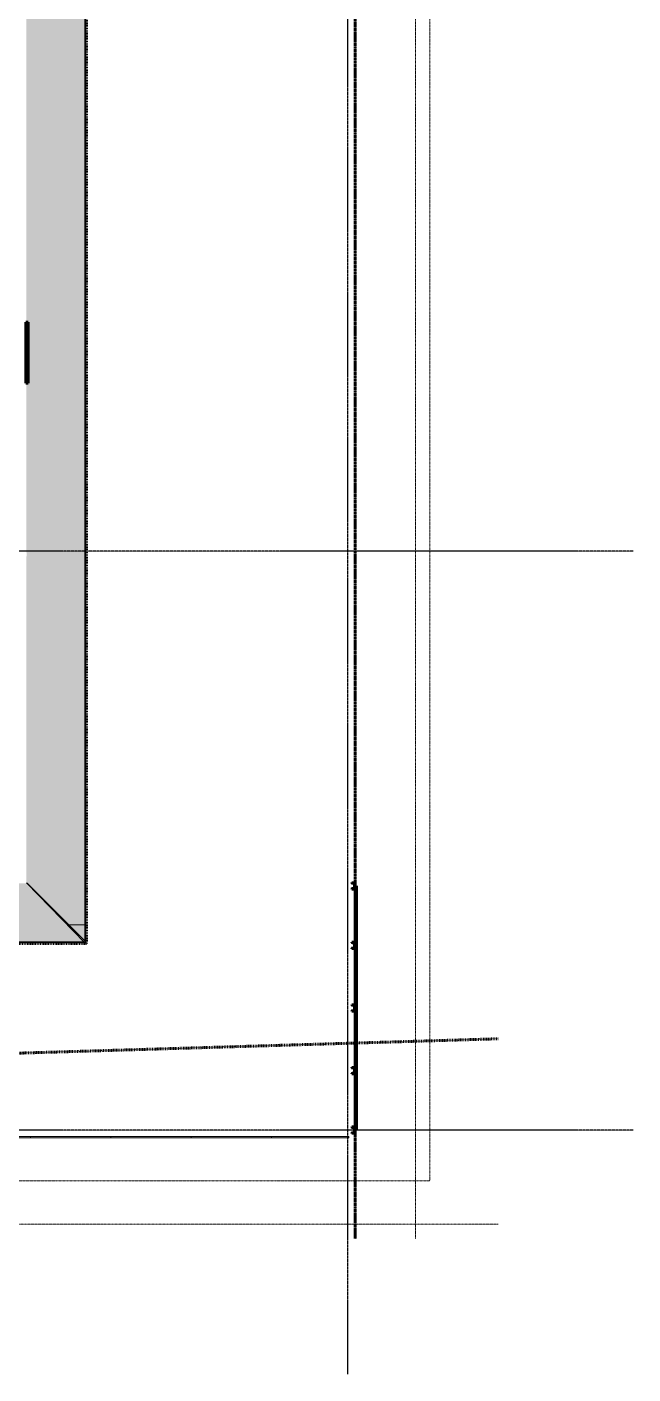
# Model space of a CAD drawing. Header units: inches. Extents: x -4110 to -1807, y 9775 to 11251.
# Drawn here: x -2096 to -1807, y 9775 to 10417 of the extents above; entities that cross this region are included whole.
import ezdxf

# ---------------------------------------------------------------- set-up
doc = ezdxf.new("R2010")
doc.units = ezdxf.units.IN
doc.header["$MEASUREMENT"] = 0
for name, pattern in [('Aligning Line 1_8_', [0.25, 0.125, -0.125]), ('Aligning Line 1_8__2_', [0.25, 0.125, -0.125]), ('Dash 1_16_', [0.125, 0.0625, -0.0625]), ('Double Dash 3_8_', [1, 0.375, -0.125, 0.125, -0.125, 0.125, -0.125]), ('Grid Line 1_2_', [0.875, 0.5, -0.125, 0.125, -0.125])]:
    doc.linetypes.add(name, pattern=pattern)
for name, color, linetype, lineweight in [('0-1', 7, 'Continuous', 5), ('0-3', 10, 'Continuous', 18), ('0-4', 250, 'Double Dash 3_8_', 60), ('A-CLNG-1', 10, 'Continuous', 18), ('A-CLNG-PATT-1', 252, 'Continuous', 18), ('A-GENM-1', 27, 'Continuous', 9), ('A-GENM-2', 253, 'Continuous', 9), ('A-GENM-3', 250, 'Continuous', 60), ('A-GENM-4', 7, 'Continuous', 9), ('A-GLAZ-1', 10, 'Continuous', 18), ('A-GLAZ-6', 251, 'Continuous', 9), ('A-GLAZ-CURT-1', 35, 'Continuous', 9), ('A-GLAZ-CURT-2', 7, 'Continuous', 9), ('A-GLAZ-CURT-3', 250, 'Continuous', 60), ('A-GLAZ-CWMG-1', 7, 'Continuous', 9), ('A-GLAZ-CWMG-2', 250, 'Continuous', 60), ('A-WALL-1', 8, 'Continuous', 5), ('A-WALL-6', 10, 'Continuous', 18), ('C-PROP-LINE-1', 250, 'Double Dash 3_8_', 60), ('C-PROP-LINE-2', 250, 'Dash 1_16_', 60), ('G-ANNO-SYMB', 111, 'Aligning Line 1_8_', 9), ('G-ANNO-SYMB-1', 147, 'Aligning Line 1_8_', 9), ('G-ANNO-SYMB-2', 147, 'Aligning Line 1_8__2_', 9), ('S-GRID-1', 1, 'Grid Line 1_2_', 30)]:
    doc.layers.add(name, color=color, linetype=linetype, lineweight=lineweight)

# ---------------------------------------------------------------- blocks, each defined once
blk = doc.blocks.new('CTR - 1st Phase - Unit Layouts_rvt-1-ENLARGED RCP - 1ST FLOOR PLAN - WEST')
at = {"layer": 'G-ANNO-SYMB-1'}
blk.add_line((-1871.59, 9846.28), (-4009.53, 9846.28), dxfattribs=at)
blk = doc.blocks.new('Window-Double_Hung-Marvin-Essential - ESDH3066 - 2nd Floor-3357213-ENLARGED RCP - 1ST FLOOR PLAN - WEST')
at = {"layer": 'A-GLAZ-1'}
for p, q in [((17.75, -4.25), (17.75, -4.19)), ((17.75, -4.25), (20.21, -4.25)), ((20.21, -4.25), (20.21, -4.19))]:
    blk.add_line(p, q, dxfattribs=at)
blk = doc.blocks.new('V-Series_EWC4_SPVU_RFA_2015 - 1ST FLOOR-2484708-ENLARGED RCP - 1ST FLOOR PLAN - WEST')
at = {"layer": 'A-GENM-1'}
blk.add_hatch(color=256, dxfattribs=at).paths.add_polyline_path([(-3832.07, 10714.69), (-3832.07, 10743.69), (-3832.82, 10743.69), (-3832.82, 10714.69)], flags=0)
at = {"layer": 'A-GENM-2'}
blk.add_hatch(color=256, dxfattribs=at).paths.add_polyline_path([(-3823.2, 10715.25), (-3802.39, 10715.25), (-3802.39, 10743.13), (-3823.2, 10743.13), (-3823.2, 10742.8)], flags=0)
at = {"layer": 'A-GENM-3'}
for p, q in [((-3832.82, 10714.69), (-3832.82, 10743.69)), ((-3832.82, 10743.69), (-3831.82, 10743.69)), ((-3831.82, 10743.69), (-3831.82, 10714.69)), ((-3831.82, 10714.69), (-3832.82, 10714.69))]:
    blk.add_line(p, q, dxfattribs=at)
at = {"layer": 'A-GENM-4'}
for p, q in [((-3823.2, 10743.13), (-3802.39, 10743.13)), ((-3809.39, 10718.19), (-3809.39, 10740.19)), ((-3809.39, 10740.19), (-3803.39, 10740.19)), ((-3803.39, 10740.19), (-3803.39, 10718.19)), ((-3802.39, 10715.25), (-3802.39, 10743.13)), ((-3823.2, 10715.25), (-3802.39, 10715.25)), ((-3803.39, 10718.19), (-3809.39, 10718.19))]:
    blk.add_line(p, q, dxfattribs=at)
blk = doc.blocks.new('Horizontal_Siding - Horizontal_Siding-2907272-ENLARGED RCP - 1ST FLOOR PLAN - WEST')
at = {"layer": 'A-GLAZ-CURT-1'}
blk.add_hatch(color=256, dxfattribs=at).paths.add_polyline_path([(-18.42, 2.25), (-18.42, 1.5), (18.42, 1.5), (18.42, 2.25)], flags=0)
at = {"layer": 'A-GLAZ-CURT-2'}
for p, q in [((18.42, 2.25), (-18.42, 2.25)), ((-18.42, 2.25), (-18.42, 1.5)), ((-18.42, 1.5), (18.42, 1.5)), ((18.42, 2.25), (18.42, 1.5))]:
    blk.add_line(p, q, dxfattribs=at)
blk = doc.blocks.new('Horizontal_Siding - Horizontal_Siding-2907273-ENLARGED RCP - 1ST FLOOR PLAN - WEST')
at = {"layer": 'A-GLAZ-CURT-1'}
blk.add_hatch(color=256, dxfattribs=at).paths.add_polyline_path([(19.17, 2.25), (-19.17, 2.25), (-19.17, 1.5), (19.17, 1.5)], flags=0)
at = {"layer": 'A-GLAZ-CURT-2'}
for p, q in [((19.17, 2.25), (-19.17, 2.25)), ((-19.17, 2.25), (-19.17, 1.5)), ((-19.17, 1.5), (19.17, 1.5)), ((19.17, 2.25), (19.17, 1.5))]:
    blk.add_line(p, q, dxfattribs=at)
blk = doc.blocks.new('Perforated Panel at Magic-Pak - hvac panel - 2nd floor 2-2702972-ENLARGED RCP - 1ST FLOOR PLAN - WEST')
at = {"layer": 'A-GLAZ-6'}
h = blk.add_hatch(dxfattribs=at)
h.set_pattern_fill('FP_12', color=256, style=0, pattern_type=2)
h.set_pattern_definition([(0, (0, -4.156), (1, 1), [0.5, -1.5]), (90, (0.25, -4.406), (-1, 1), [0.5, -1.5])])
h.paths.add_polyline_path([(-19.01, -4.19), (19.01, -4.19), (19.01, -4.12), (-19.01, -4.12)], flags=0)
at = {"layer": 'A-GLAZ-1'}
for p, q in [((-19.01, -4.19), (-19.01, -4.12)), ((-19.01, -4.12), (19.01, -4.12)), ((-19.01, -4.19), (19.01, -4.19)), ((19.01, -4.19), (19.01, -4.12))]:
    blk.add_line(p, q, dxfattribs=at)
blk = doc.blocks.new('Horizontal_Siding - Horizontal_Siding-2867636-ENLARGED RCP - 1ST FLOOR PLAN - WEST')
at = {"layer": 'A-GLAZ-CURT-1'}
blk.add_hatch(color=256, dxfattribs=at).paths.add_polyline_path([(-14.18, -1.5), (-14.18, -2.25), (14.18, -2.25), (14.18, -1.5)], flags=0)
at = {"layer": 'A-GLAZ-CURT-3'}
for p, q in [((-14.18, -1.5), (14.18, -1.5)), ((-14.18, -2.25), (-14.18, -1.5)), ((14.18, -2.25), (-14.18, -2.25)), ((14.18, -1.5), (14.18, -2.25))]:
    blk.add_line(p, q, dxfattribs=at)
blk = doc.blocks.new('Horizontal_Siding - Horizontal_Siding-2867637-ENLARGED RCP - 1ST FLOOR PLAN - WEST')
at = {"layer": 'A-GLAZ-CURT-1'}
blk.add_hatch(color=256, dxfattribs=at).paths.add_polyline_path([(-14.92, -2.25), (14.92, -2.25), (14.92, -1.5), (-14.92, -1.5)], flags=0)
at = {"layer": 'A-GLAZ-CURT-3'}
for p, q in [((-14.92, -1.5), (14.92, -1.5)), ((-14.92, -2.25), (-14.92, -1.5)), ((14.92, -2.25), (-14.92, -2.25)), ((14.92, -1.5), (14.92, -2.25))]:
    blk.add_line(p, q, dxfattribs=at)
blk = doc.blocks.new('Rectangular Mullion - RAILING POST-V26-ENLARGED RCP - 1ST FLOOR PLAN - WEST')
at = {"layer": 'A-GLAZ-CWMG-1'}
blk.add_hatch(color=256, dxfattribs=at).paths.add_polyline_path([(-1.5, 0.21), (-1.5, 1.5), (1.5, 1.5), (1.5, 0), (1.35, 0.06), (1.29, 0.21), (1.22, 1.18), (-1.22, 1.18), (-1.29, 0.21), (-1.35, 0.06), (-1.5, 0)], flags=0)
at = {"layer": 'A-GLAZ-CWMG-2'}
for p, q in [((-1.5, 1.5), (-1.5, 0)), ((1.5, 1.5), (-1.5, 1.5)), ((-1.29, 0.21), (-1.22, 1.18)), ((-1.22, 1.18), (1.22, 1.18)), ((1.22, 1.18), (1.29, 0.21)), ((1.5, 0), (1.5, 1.5))]:
    blk.add_line(p, q, dxfattribs=at)
for centre, radius, start, end in [((-1.5, 0.21), 0.21, 270, 0.52804), ((1.5, 0.21), 0.211, 179.47196, 270)]:
    blk.add_arc(centre, radius, start, end, dxfattribs=at)
blk = doc.blocks.new('Rectangular Mullion - RAILING POST-V27-ENLARGED RCP - 1ST FLOOR PLAN - WEST')
at = {"layer": 'A-GLAZ-CWMG-1'}
blk.add_hatch(color=256, dxfattribs=at).paths.add_polyline_path([(-3, 0), (-3, 1.5), (0, 1.5), (0, 0), (-0.15, 0.06), (-0.21, 0.21), (-0.28, 1.18), (-2.72, 1.18), (-2.79, 0.21), (-2.85, 0.06)], flags=0)
at = {"layer": 'A-GLAZ-CWMG-2'}
for p, q in [((-3, 1.5), (-3, 0)), ((0, 1.5), (-3, 1.5)), ((-2.79, 0.21), (-2.72, 1.18)), ((-2.72, 1.18), (-0.28, 1.18)), ((-0.28, 1.18), (-0.21, 0.21)), ((0, 0), (0, 1.5))]:
    blk.add_line(p, q, dxfattribs=at)
for centre, start, end in [((-3, 0.21), 270, 0.52804), ((0, 0.21), 179.47196, 270)]:
    blk.add_arc(centre, 0.21, start, end, dxfattribs=at)
blk = doc.blocks.new('Rectangular Mullion - RAILING POST-V28-ENLARGED RCP - 1ST FLOOR PLAN - WEST')
at = {"layer": 'A-GLAZ-CWMG-1'}
blk.add_hatch(color=256, dxfattribs=at).paths.add_polyline_path([(0, 0.21), (0, 1.5), (-3, 1.5), (-3, 0), (-2.85, 0.06), (-2.79, 0.21), (-2.72, 1.18), (-0.28, 1.18), (-0.21, 0.21), (-0.15, 0.06), (0, 0)], flags=0)
at = {"layer": 'A-GLAZ-CWMG-2'}
for p, q in [((-3, 1.5), (0, 1.5)), ((-3, 0), (-3, 1.5)), ((-2.72, 1.18), (-2.79, 0.21)), ((-0.28, 1.18), (-2.72, 1.18)), ((-0.21, 0.21), (-0.28, 1.18)), ((0, 1.5), (0, 0))]:
    blk.add_line(p, q, dxfattribs=at)
for centre, start, end in [((-3, 0.21), 270, 0.52804), ((0, 0.21), 179.47196, 270)]:
    blk.add_arc(centre, 0.211, start, end, dxfattribs=at)
blk = doc.blocks.new('Window-Double_Hung-Marvin-Essential - ESDH3066 - 2nd Floor-3357214-ENLARGED RCP - 1ST FLOOR PLAN - WEST')
at = {"layer": 'A-GLAZ-1'}
for p, q in [((20.21, 4.25), (17.75, 4.25)), ((17.75, 4.19), (17.75, 4.25)), ((20.21, 4.19), (20.21, 4.25))]:
    blk.add_line(p, q, dxfattribs=at)
blk = doc.blocks.new('Family - ___-2657144-ENLARGED RCP - 1ST FLOOR PLAN - WEST')
at = {"layer": 'C-PROP-LINE-1'}
blk.add_line((-1939.77, 11153.47), (-1939.77, 9839.33), dxfattribs=at)
blk = doc.blocks.new('Family - ___-2835860-ENLARGED RCP - 1ST FLOOR PLAN - WEST')
at = {"layer": 'C-PROP-LINE-2'}
for q in [(-2067.92, 10851.39), (-2522.54, 9980.19)]:
    blk.add_line((-2067.92, 9980.19), q, dxfattribs=at)
blk = doc.blocks.new('Family - ___-2835932-ENLARGED RCP - 1ST FLOOR PLAN - WEST')
at = {"layer": 'C-PROP-LINE-2'}
for q in [(-2067.92, 10851.39), (-3860.72, 9980.19)]:
    blk.add_line((-2067.92, 9980.19), q, dxfattribs=at)
blk = doc.blocks.new('Family - ___-2855424-ENLARGED RCP - 1ST FLOOR PLAN - WEST')
at = {"layer": 'C-PROP-LINE-2'}
blk.add_line((-3987.11, 9871.38), (-1871.59, 9934.71), dxfattribs=at)
blk = doc.blocks.new('CTR - 1st Phase - Shell_rvt-1-ENLARGED RCP - 1ST FLOOR PLAN - WEST')
at = {"layer": 'A-CLNG-PATT-1'}
h = blk.add_hatch(dxfattribs=at)
h.set_pattern_fill('FP_10', color=256, style=0, pattern_type=2)
h.set_pattern_definition([(90, (-2963.524, 11049.389), (4, -2e-16), []), (0, (-2963.524, 11049.389), (8, -8), [4, -28]), (0, (-2959.524, 11065.389), (8, -8), [4, -28])])
h.paths.add_polyline_path([(-3859.97, 9980.44), (-3859.49, 9980.94), (-3859.72, 9980.94), (-3851.85, 9988.78), (-3832.07, 10009.09), (-3832.07, 10164.39), (-3832.14, 10164.39), (-3832.14, 10166.26), (-3832.07, 10166.26), (-3832.07, 10166.64), (-3832.23, 10166.64), (-3832.23, 10204.14), (-3832.07, 10204.14), (-3832.07, 10359.15), (-3832.82, 10359.15), (-3832.82, 10388.15), (-3832.07, 10388.15), (-3832.07, 10473.14), (-3832.14, 10473.14), (-3832.14, 10475.01), (-3832.07, 10475.01), (-3832.07, 10626.74), (-3832.14, 10626.74), (-3832.14, 10628.61), (-3832.07, 10628.61), (-3832.07, 10714.69), (-3832.82, 10714.69), (-3832.82, 10743.69), (-3832.07, 10743.69), (-3832.07, 10932.69), (-3832.82, 10932.69), (-3832.82, 10961.69), (-3832.07, 10961.69), (-3832.07, 10973.04), (-3832.23, 10973.04), (-3832.23, 10980.79), (-3858.7, 10980.79), (-3858.7, 10984.31), (-3832.23, 10984.31), (-3832.23, 11010.54), (-3832.07, 11010.54), (-3832.07, 11010.91), (-3832.14, 11010.91), (-3832.14, 11012.79), (-3832.07, 11012.79), (-3832.07, 11153.47), (-3859.97, 11153.47), (-3859.97, 11013.86), (-3833.89, 11013.86), (-3833.89, 11013.11), (-3859.97, 11013.11), (-3859.97, 10217.44), (-3833.32, 10217.44), (-3833.32, 10216.69), (-3859.97, 10216.69), (-3859.97, 9980.69)], flags=0)
h.paths.add_polyline_path([(-2068.67, 9980.44), (-2068.67, 9980.94), (-2069.16, 9980.94)], flags=0)
h.paths.add_polyline_path([(-2068.67, 9981.19), (-2068.67, 10851.14), (-2069.16, 10850.64), (-2068.92, 10850.64), (-2076.8, 10842.8), (-2095.87, 10823.21), (-2096.2, 10822.74), (-2096.33, 10822.74), (-2096.57, 10822.49), (-2096.57, 10667.01), (-2096.51, 10667.01), (-2096.51, 10665.14), (-2096.57, 10665.14), (-2096.57, 10584.29), (-2095.82, 10584.29), (-2095.82, 10555.29), (-2096.57, 10555.29), (-2096.57, 10276.29), (-2095.82, 10276.29), (-2095.82, 10247.29), (-2096.57, 10247.29), (-2096.57, 10166.61), (-2096.51, 10166.61), (-2096.51, 10164.74), (-2096.57, 10164.74), (-2096.57, 10009.09), (-2096.33, 10008.84), (-2096.2, 10008.84), (-2076.42, 9989.06), (-2070.39, 9982.94)], flags=0)
h = blk.add_hatch(dxfattribs=at)
h.set_pattern_fill('FP_13', color=256, style=0, pattern_type=2)
h.set_pattern_definition([(180, (-1924.063, 10432.851), (5e-16, 4), []), (90, (-1924.063, 10432.851), (8, 8), [4, -28]), (90, (-1940.063, 10436.851), (8, 8), [4, -28])])
h.paths.add_polyline_path([(-3859.72, 9980.94), (-3147.37, 9980.94), (-3147.37, 10001.44), (-3126.87, 10001.44), (-3126.87, 9980.94), (-2945.77, 9980.94), (-2945.77, 10001.44), (-2925.27, 10001.44), (-2925.27, 9980.94), (-2768.77, 9980.94), (-2768.77, 10001.44), (-2748.27, 10001.44), (-2748.27, 9980.94), (-2699.75, 9980.94), (-2699.75, 10008.84), (-2720.56, 10008.84), (-2720.56, 10008.09), (-2749.56, 10008.09), (-2749.56, 10008.84), (-2830.52, 10008.84), (-2830.52, 10008.78), (-2832.4, 10008.78), (-2832.4, 10008.84), (-2866.52, 10008.84), (-2866.52, 10008.78), (-2868.4, 10008.78), (-2868.4, 10008.84), (-2868.77, 10008.84), (-2868.77, 10008.68), (-2906.27, 10008.68), (-2906.27, 10008.84), (-2964.77, 10008.84), (-2964.77, 10008.68), (-3002.27, 10008.68), (-3002.27, 10008.84), (-3002.65, 10008.84), (-3002.65, 10008.78), (-3004.52, 10008.78), (-3004.52, 10008.84), (-3100.56, 10008.84), (-3100.56, 10008.09), (-3129.56, 10008.09), (-3129.56, 10008.84), (-3144.69, 10008.84), (-3144.69, 10008.09), (-3173.69, 10008.09), (-3173.69, 10008.84), (-3269.72, 10008.84), (-3269.72, 10008.78), (-3271.6, 10008.78), (-3271.6, 10008.84), (-3271.97, 10008.84), (-3271.97, 10008.68), (-3309.47, 10008.68), (-3309.47, 10008.84), (-3487.22, 10008.84), (-3487.22, 10008.09), (-3516.22, 10008.09), (-3516.22, 10008.84), (-3832.07, 10008.84), (-3841.37, 9999.54), (-3851.85, 9988.78), (-3857.97, 9982.68)], flags=0)
h.paths.add_polyline_path([(-2698, 9980.94), (-2637.67, 9980.94), (-2637.67, 10008.84), (-2698, 10008.84), (-2698, 10000.09)], flags=0)
h.paths.add_polyline_path([(-2752.52, 9980.94), (-2752.52, 9997.19), (-2764.52, 9997.19), (-2764.52, 9980.94)], flags=0)
h.paths.add_polyline_path([(-3131.12, 9980.94), (-3131.12, 9997.19), (-3143.12, 9997.19), (-3143.12, 9980.94), (-3136.94, 9980.94)], flags=0)
h.paths.add_polyline_path([(-2929.52, 9980.94), (-2929.52, 9997.19), (-2941.52, 9997.19), (-2941.52, 9980.94)], flags=0)
h.paths.add_polyline_path([(-2334.69, 9980.94), (-2068.3, 9980.94), (-2068.67, 9981.31), (-2068.67, 9981.19), (-2076.42, 9989.06), (-2096.2, 10008.84), (-2309.72, 10008.84), (-2309.72, 10008.78), (-2311.6, 10008.78), (-2311.6, 10008.84), (-2311.97, 10008.84), (-2311.97, 10008.68), (-2349.47, 10008.68), (-2349.47, 10008.84), (-2522.97, 10008.84), (-2522.97, 9980.94), (-2343.11, 9980.94)], flags=0)
h.paths.add_polyline_path([(-3444.12, 9995.64), (-3476.12, 9995.64), (-3476.12, 10008.64), (-3412.12, 10008.64), (-3412.12, 9995.64)], flags=0)
h.paths.add_polyline_path([(-2096.2, 10822.74), (-2095.87, 10823.21), (-2076.8, 10842.8), (-2068.92, 10850.64), (-2096.82, 10850.64), (-2096.82, 10823.99), (-2097.57, 10823.99), (-2097.57, 10822.74), (-2096.57, 10822.74)], flags=0)
h.paths.add_polyline_path([(-2887.07, 10822.74), (-2887.07, 10822.9), (-2849.57, 10822.9), (-2849.57, 10822.74), (-2849.2, 10822.74), (-2849.2, 10822.8), (-2847.32, 10822.8), (-2847.32, 10822.74), (-2751.29, 10822.74), (-2751.29, 10823.49), (-2722.29, 10823.49), (-2722.29, 10822.74), (-2707.16, 10822.74), (-2707.16, 10823.49), (-2678.16, 10823.49), (-2678.16, 10822.74), (-2582.12, 10822.74), (-2582.12, 10822.8), (-2580.25, 10822.8), (-2580.25, 10822.74), (-2579.87, 10822.74), (-2579.87, 10822.9), (-2542.37, 10822.9), (-2542.37, 10822.74), (-2349.47, 10822.74), (-2349.47, 10822.9), (-2311.97, 10822.9), (-2311.97, 10822.74), (-2311.6, 10822.74), (-2311.6, 10822.8), (-2309.72, 10822.8), (-2309.72, 10822.74), (-2097.89, 10822.76), (-2097.89, 10825.21), (-2098.86, 10825.28), (-2099.01, 10825.34), (-2099.07, 10825.49), (-2097.57, 10825.49), (-2097.57, 10850.64), (-3399.92, 10850.64), (-3399.92, 10822.74), (-3367.07, 10822.74), (-3367.07, 10822.9), (-3329.57, 10822.9), (-3329.57, 10822.74), (-3329.2, 10822.74), (-3329.2, 10822.8), (-3327.32, 10822.8), (-3327.32, 10822.74), (-3293.2, 10822.74), (-3293.2, 10822.8), (-3291.32, 10822.8), (-3291.32, 10822.74), (-3244.26, 10822.74), (-3244.26, 10823.49), (-3215.26, 10823.49), (-3215.26, 10822.74), (-3136.52, 10822.74), (-3136.52, 10822.8), (-3134.65, 10822.8), (-3134.65, 10822.74), (-3100.52, 10822.74), (-3100.52, 10822.8), (-3098.65, 10822.8), (-3098.65, 10822.74), (-3098.27, 10822.74), (-3098.27, 10822.9), (-3060.77, 10822.9), (-3060.77, 10822.74), (-3021.32, 10822.74), (-3021.32, 10823.49), (-2992.32, 10823.49), (-2992.32, 10822.74), (-2946.57, 10822.74)], flags=0)
h.paths.add_polyline_path([(-2068.67, 10850.26), (-2068.3, 10850.64), (-2068.67, 10850.64)], flags=0)
at = {"layer": 'A-WALL-1'}
h = blk.add_hatch(color=256, dxfattribs=at)
h.paths.add_polyline_path([(-2068.42, 9989.06), (-2068.42, 10243.18), (-2068.67, 10243.18), (-2068.67, 9989.06)], flags=0)
h.paths.add_polyline_path([(-2068.67, 10281.2), (-2068.42, 10281.2), (-2068.42, 10550.38), (-2068.67, 10550.38), (-2068.67, 10322.44)], flags=0)
h.paths.add_polyline_path([(-2068.42, 10588.4), (-2068.42, 10850.51), (-2068.67, 10850.26), (-2068.67, 10588.4)], flags=0)
h.paths.add_polyline_path([(-2069.16, 10850.64), (-2068.92, 10850.89), (-2076.8, 10850.89), (-2076.8, 10850.64), (-2070.67, 10850.64)], flags=0)
h.paths.add_polyline_path([(-2068.42, 10850.64), (-2068.42, 10850.89), (-2068.67, 10850.89), (-2068.67, 10850.64), (-2068.42, 10850.64)], flags=0)
blk.add_hatch(color=256, dxfattribs=at).paths.add_polyline_path([(-2068.67, 10243.18), (-2068.49, 10243.18), (-2068.49, 10281.2), (-2068.67, 10281.2), (-2068.67, 10250)], flags=0)
h = blk.add_hatch(color=256, dxfattribs=at)
h.paths.add_polyline_path([(-2096.57, 9980.69), (-2068.92, 9980.69), (-2069.16, 9980.94), (-2522.54, 9980.94), (-2522.54, 9980.69), (-2103.04, 9980.69)], flags=0)
h.paths.add_polyline_path([(-2068.67, 9980.69), (-2068.42, 9980.69), (-2068.42, 9980.94), (-2068.67, 9980.94), (-2068.67, 9980.69)], flags=0)
h.paths.add_polyline_path([(-2068.42, 9981.06), (-2068.42, 9989.06), (-2068.67, 9989.06), (-2068.67, 9981.31)], flags=0)
at = {"layer": 'A-CLNG-1'}
for p, q in [((-2068.67, 10550.38), (-2068.67, 10281.2)), ((-2068.67, 10281.2), (-2068.67, 10243.18)), ((-2068.67, 10243.18), (-2068.67, 9989.06)), ((-2068.67, 9980.44), (-2096.57, 10009.09)), ((-2096.57, 10008.84), (-2096.2, 10008.84)), ((-2096.2, 10008.84), (-2076.42, 9989.06)), ((-2076.42, 9989.06), (-2068.42, 9981.06)), ((-2068.67, 9989.06), (-2068.67, 9980.44)), ((-2068.42, 9980.94), (-2522.54, 9980.94)), ((-2068.42, 9981.06), (-2068.3, 9980.94)), ((-2068.3, 9980.94), (-2068.42, 9980.94))]:
    blk.add_line(p, q, dxfattribs=at)
at = {"layer": 'A-WALL-6'}
for p, q in [((-2068.67, 10281.2), (-2068.67, 10550.38)), ((-2068.42, 10281.2), (-2068.42, 10550.38)), ((-2068.42, 10281.2), (-2068.67, 10281.2)), ((-2068.67, 9989.06), (-2068.67, 10243.18)), ((-2068.67, 10243.18), (-2068.42, 10243.18)), ((-2068.42, 9989.06), (-2068.42, 10243.18)), ((-2068.67, 9989.06), (-2076.42, 9989.06)), ((-2068.42, 9981.06), (-2076.42, 9989.06)), ((-2068.42, 9989.06), (-2068.42, 9981.06)), ((-2522.54, 9980.94), (-2068.42, 9980.94)), ((-2522.54, 9980.69), (-2068.42, 9980.69)), ((-2068.42, 9980.94), (-2068.42, 9980.69))]:
    blk.add_line(p, q, dxfattribs=at)
at = {"layer": '0-3'}
for name, p, rotation in [('Window-Double_Hung-Marvin-Essential - ESDH3066 - 2nd Floor-3357213-ENLARGED RCP - 1ST FLOOR PLAN - WEST', (-2072.61, 10376.19), 89.99999999999991), ('Window-Double_Hung-Marvin-Essential - ESDH3066 - 2nd Floor-3357214-ENLARGED RCP - 1ST FLOOR PLAN - WEST', (-2072.61, 10340.19), 269.9999999999999), ('V-Series_EWC4_SPVU_RFA_2015 - 1ST FLOOR-2484708-ENLARGED RCP - 1ST FLOOR PLAN - WEST', (-5928.65, 20990.98), 180), ('Perforated Panel at Magic-Pak - hvac panel - 2nd floor 2-2702972-ENLARGED RCP - 1ST FLOOR PLAN - WEST', (-2072.61, 10262.19), 89.99999999999991), ('Window-Double_Hung-Marvin-Essential - ESDH3066 - 2nd Floor-3357214-ENLARGED RCP - 1ST FLOOR PLAN - WEST', (-2072.61, 10186.65), 269.9999999999999), ('Window-Double_Hung-Marvin-Essential - ESDH3066 - 2nd Floor-3357213-ENLARGED RCP - 1ST FLOOR PLAN - WEST', (-2072.61, 10068.99), 89.99999999999991), ('Window-Double_Hung-Marvin-Essential - ESDH3066 - 2nd Floor-3357214-ENLARGED RCP - 1ST FLOOR PLAN - WEST', (-2072.61, 10032.99), 269.9999999999999), ('Horizontal_Siding - Horizontal_Siding-2867636-ENLARGED RCP - 1ST FLOOR PLAN - WEST', (-1941.32, 9993.41), 89.99999999999952), ('Horizontal_Siding - Horizontal_Siding-2867637-ENLARGED RCP - 1ST FLOOR PLAN - WEST', (-1941.32, 9964.31), 89.99999999999952), ('Horizontal_Siding - Horizontal_Siding-2867637-ENLARGED RCP - 1ST FLOOR PLAN - WEST', (-1941.32, 9934.46), 89.99999999999952), ('Horizontal_Siding - Horizontal_Siding-2867636-ENLARGED RCP - 1ST FLOOR PLAN - WEST', (-1941.32, 9905.36), 89.99999999999952), ('Rectangular Mullion - RAILING POST-V28-ENLARGED RCP - 1ST FLOOR PLAN - WEST', (-1941.32, 9889.69), 269.9999999999995), ('Horizontal_Siding - Horizontal_Siding-2907273-ENLARGED RCP - 1ST FLOOR PLAN - WEST', (-2113.84, 9889.69), 180), ('Horizontal_Siding - Horizontal_Siding-2907273-ENLARGED RCP - 1ST FLOOR PLAN - WEST', (-2075.5, 9889.69), 180), ('Horizontal_Siding - Horizontal_Siding-2907273-ENLARGED RCP - 1ST FLOOR PLAN - WEST', (-2037.17, 9889.69), 180), ('Horizontal_Siding - Horizontal_Siding-2907273-ENLARGED RCP - 1ST FLOOR PLAN - WEST', (-1998.83, 9889.69), 180), ('Horizontal_Siding - Horizontal_Siding-2907272-ENLARGED RCP - 1ST FLOOR PLAN - WEST', (-1961.24, 9889.69), 180)]:
    blk.add_blockref(name, p, dxfattribs=dict(at, rotation=rotation))
at = {"layer": '0-3', "extrusion": (0, 0, -1), "rotation": 90.0000000000005}
for name, p in [('Rectangular Mullion - RAILING POST-V27-ENLARGED RCP - 1ST FLOOR PLAN - WEST', (1941.32, 10009.09)), ('Rectangular Mullion - RAILING POST-V26-ENLARGED RCP - 1ST FLOOR PLAN - WEST', (1941.32, 9979.24)), ('Rectangular Mullion - RAILING POST-V26-ENLARGED RCP - 1ST FLOOR PLAN - WEST', (1941.32, 9949.39)), ('Rectangular Mullion - RAILING POST-V26-ENLARGED RCP - 1ST FLOOR PLAN - WEST', (1941.32, 9919.54))]:
    blk.add_blockref(name, p, dxfattribs=at)
at = {"layer": '0-4'}
for name in ['Family - ___-2835860-ENLARGED RCP - 1ST FLOOR PLAN - WEST', 'Family - ___-2835932-ENLARGED RCP - 1ST FLOOR PLAN - WEST', 'Family - ___-2657144-ENLARGED RCP - 1ST FLOOR PLAN - WEST', 'Family - ___-2855424-ENLARGED RCP - 1ST FLOOR PLAN - WEST']:
    blk.add_blockref(name, (0, 0), dxfattribs=at)
blk = doc.blocks.new('CTR - 1st Phase -Stairs _ Elevators_rvt-1-ENLARGED RCP - 1ST FLOOR PLAN - WEST')
at = {"layer": 'G-ANNO-SYMB-1'}
blk.add_line((-1910.96, 11153.47), (-1910.96, 9839.33), dxfattribs=at)
blk = doc.blocks.new('CTR - 1st Phase - Structure_rvt-1-ENLARGED RCP - 1ST FLOOR PLAN - WEST')
at = {"layer": 'G-ANNO-SYMB-2'}
for p, q in [((-1910.96, 11153.47), (-1910.96, 9839.33)), ((-1904.06, 11153.47), (-1904.06, 9867.01)), ((-1904.06, 9867.01), (-3864.19, 9867.01))]:
    blk.add_line(p, q, dxfattribs=at)
at = {"layer": 'S-GRID-1'}
for p, q in [((-1943.32, 9774.88), (-1943.32, 11217.93)), ((-1807.14, 10167.19), (-4076.95, 10167.19)), ((-1807.14, 9891.19), (-4076.95, 9891.19))]:
    blk.add_line(p, q, dxfattribs=at)

msp = doc.modelspace()

# ---------------------------------------------------------------- linework, layer by layer
at = {"layer": 'G-ANNO-SYMB'}
msp.add_line((-1910.96, 11153.47), (-1910.96, 9839.33), dxfattribs=at)

# ---------------------------------------------------------------- block references
at = {"layer": '0-1'}
for name in ['CTR - 1st Phase - Structure_rvt-1-ENLARGED RCP - 1ST FLOOR PLAN - WEST', 'CTR - 1st Phase - Unit Layouts_rvt-1-ENLARGED RCP - 1ST FLOOR PLAN - WEST', 'CTR - 1st Phase - Shell_rvt-1-ENLARGED RCP - 1ST FLOOR PLAN - WEST', 'CTR - 1st Phase -Stairs _ Elevators_rvt-1-ENLARGED RCP - 1ST FLOOR PLAN - WEST']:
    msp.add_blockref(name, (0, 0), dxfattribs=at)

doc.saveas('drawing.dxf')
